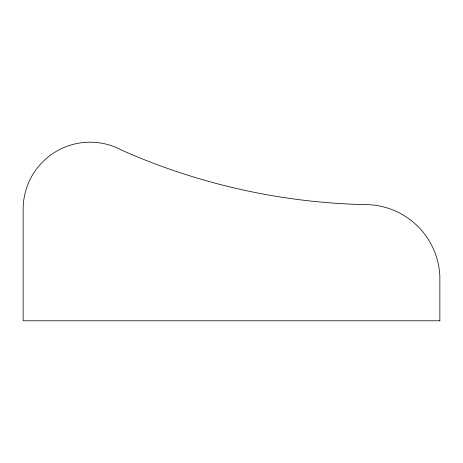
<?xml version="1.0" encoding="UTF-8"?>
<svg xmlns="http://www.w3.org/2000/svg" width="463" height="463" viewBox="0 0 463 463"><rect width="100%" height="100%" fill="white"/><g stroke="black" fill="none" stroke-linecap="round" stroke-linejoin="round"><path stroke-width="0.69" d="M439.85 320.79L23.15 320.79L23.15 209.172A66.967 66.967 0 0 1 122.423 150.51A636.029 636.029 0 0 0 368.693 204.681A74.884 74.884 0 0 1 439.85 276.145L439.85 320.79"/></g></svg>
